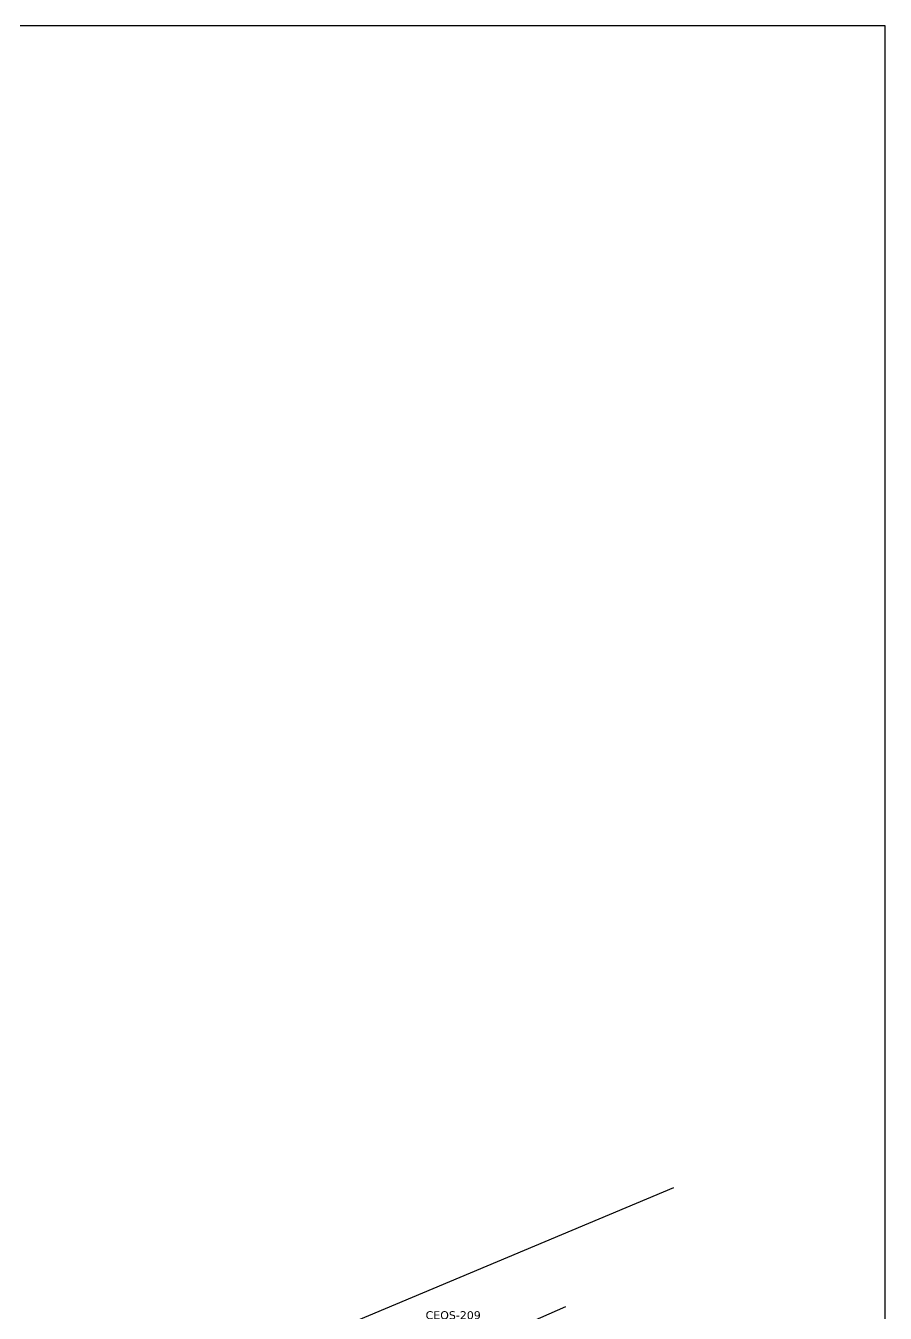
# Model space of a CAD drawing. Extents: x -4 to 837, y 1 to 595.
# Drawn here: x 606.8 to 837.2, y 250 to 595.3 of the extents above; entities that cross this region are included whole.
import ezdxf
from ezdxf.enums import TextEntityAlignment as Align

# ---------------------------------------------------------------- set-up
doc = ezdxf.new("R2010")
doc.units = 0
doc.layers.add('10.0-Cartográfico', color=4, linetype='Continuous')
doc.layers.add('20.4-CEOS', color=1, linetype='Continuous')
doc.styles.add('siredit', font='verdana.ttf')

msp = doc.modelspace()

# ---------------------------------------------------------------- linework, layer by layer
for p, q in [((837.17, 595.26), (-3.83, 595.26)), ((837.17, 1.26), (837.17, 595.26))]:
    msp.add_line(p, q)
at = {"layer": '10.0-Cartográfico'}
for points in [[(446.61, 42.87), (409.47, 127.95), (780.48, 283.72)], [(727.82, 241.37), (751.59, 251.8)]]:
    msp.add_lwpolyline(points, dxfattribs=at)

# ---------------------------------------------------------------- texts
at = {"layer": '20.4-CEOS', "color": 7, "style": 'siredit'}
msp.add_text('CEOS-209', height=2.146, dxfattribs=at).set_placement((721.35, 250.52), align=Align.TOP_CENTER)

doc.saveas('drawing.dxf')
